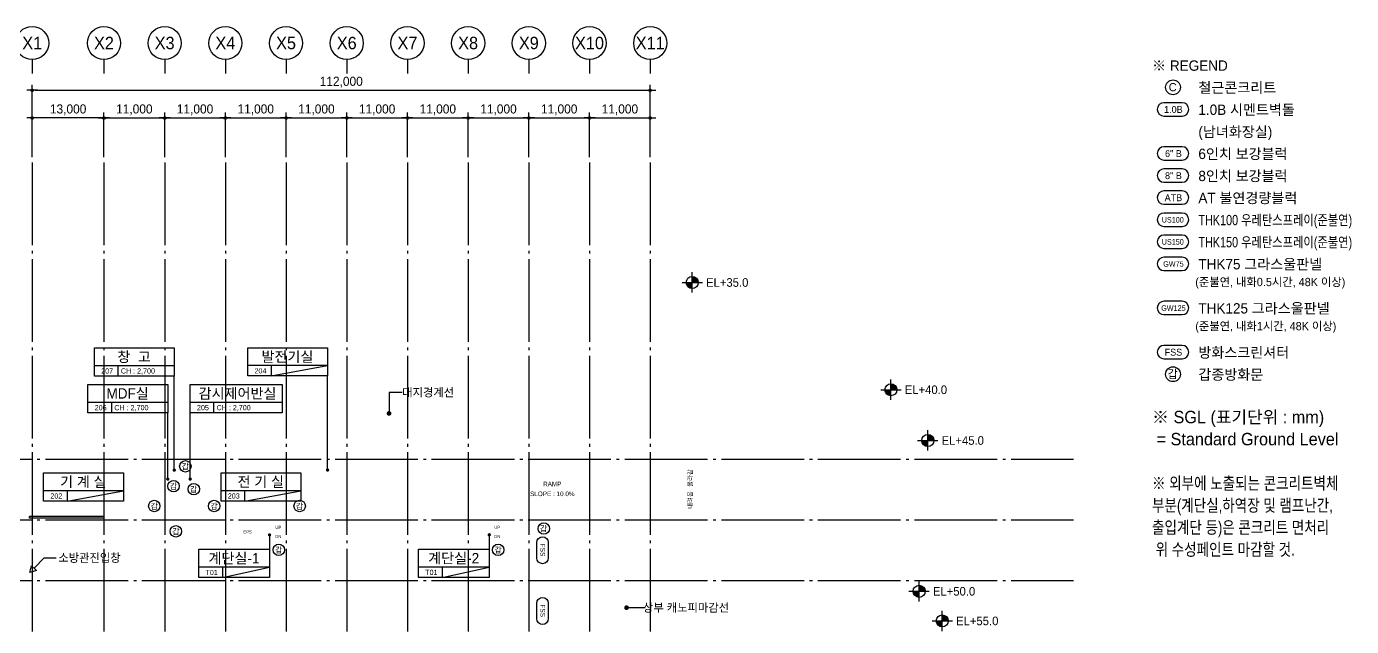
# Model space of a CAD drawing. Header units: millimetres. Extents: x 252735598 to 255219468, y 504282078 to 504550014.
# Drawn here: x 254139331 to 254379468, y 504441261 to 504550014 of the extents above; entities that cross this region are included whole.
import ezdxf
from ezdxf.enums import TextEntityAlignment as Align

# ---------------------------------------------------------------- set-up
doc = ezdxf.new("R2010")
doc.units = ezdxf.units.MM
doc.linetypes.add('CEN', pattern=[35, 30, -2, 1, -2])
for name, color, linetype in [('4A.TEC CEN', 1, 'CEN'), ('4A.TEC DIM', 7, 'Continuous'), ('4A.TEC TEXT', 7, 'Continuous'), ('4A.TEC TEXT 1', 3, 'Continuous'), ('4A.TEC TEXT 2', 3, 'Continuous'), ('4A.TEC 심볼', 7, 'Continuous'), ('㈜SE&C TEXT', 7, 'Continuous'), ('㈜SE&C TEXT 1', 3, 'Continuous')]:
    doc.layers.add(name, color=color, linetype=linetype)
doc.layers.add('DEFPOINT', color=135, linetype='Continuous', plot=False)
doc.styles.add('돋움', font='')
doc.styles.get('돋움').set_extended_font_data('돋움')
doc.dimstyles.new('CPDIM1', dxfattribs={"dimtxt": 3, "dimasz": 2.5, "dimexe": 1.25, "dimexo": 5, "dimgap": 1.5, "dimtad": 1, "dimdec": 0, "dimzin": 1, "dimdsep": 46, "dimlunit": 6, "dimtxsty": '돋움', "dimblk1": 'Z_DOT', "dimblk2": 'Z_DOT', "dimsah": 1, "dimcen": 2.5, "dimadec": 0, "dimazin": 0, "dimtfac": 1, "dimtdec": 0, "dimtix": 1, "dimtmove": 2, "dimatfit": 3, "dimldrblk": 'Z_DOT', "dimfxl": 1, "dimtolj": 1, "dimtzin": 1, "dimarcsym": 0})
doc.dimstyles.new('DIM_600(외부치수)', dxfattribs={"dimscale": 400, "dimtxt": 3.3, "dimasz": 1, "dimexe": 2, "dimexo": 2, "dimgap": 1, "dimtad": 1, "dimdec": 0, "dimdsep": 46, "dimlunit": 6, "dimtxsty": '돋움', "dimblk1": 'DIMDOT', "dimblk2": 'DIMDOT', "dimsah": 1, "dimcen": 2.5, "dimdle": 1.5, "dimclrd": 8, "dimclre": 8, "dimclrt": 3, "dimadec": 0, "dimazin": 0, "dimtfac": 1, "dimtdec": 0, "dimtix": 1, "dimtmove": 2, "dimatfit": 3, "dimldrblk": 'DIMDOT', "dimfxl": 1, "dimtvp": 1, "dimtolj": 1, "dimtzin": 0, "dimarcsym": 0})

# ---------------------------------------------------------------- blocks, each defined once
blk = doc.blocks.new('a4w')
at = {"layer": '4A.TEC 심볼'}
for points in [[(-19898, 7460444), (-21873, 7460444, 1), (-21873, 7458989), (-19898, 7458989, 1)], [(-19898, 7455644), (-21873, 7455644, 1), (-21873, 7454189), (-19898, 7454189, 1)], [(-19898, 7453244), (-21873, 7453244, 1), (-21873, 7451789), (-19898, 7451789, 1)], [(-19898, 7450844), (-21873, 7450844, 1), (-21873, 7449389), (-19898, 7449389, 1)], [(-19898, 7448444), (-21873, 7448444, 1), (-21873, 7446989), (-19898, 7446989, 1)], [(-19898, 7446044), (-21873, 7446044, 1), (-21873, 7444589), (-19898, 7444589, 1)], [(-19898, 7443644), (-21873, 7443644, 1), (-21873, 7442189), (-19898, 7442189, 1)], [(-19898, 7438844), (-21873, 7438844, 1), (-21873, 7437389), (-19898, 7437389, 1)], [(-19898, 7434044), (-21873, 7434044, 1), (-21873, 7432589), (-19898, 7432589, 1)]]:
    blk.add_lwpolyline(points, format="xyb", close=True, dxfattribs=at)
for centre in [(-20886, 7462116), (-20886, 7430916)]:
    blk.add_circle(centre, 808, dxfattribs=at)
at = {"layer": '4A.TEC TEXT', "style": '돋움'}
for s, p in [('C', (-20923, 7462128)), ('갑', (-20923, 7430928))]:
    blk.add_text(s, height=900, dxfattribs=at).set_placement(p, align=Align.MIDDLE_CENTER)
for s, height, p in [('1.0B', 750, (-20845, 7459705)), ('6" B', 750, (-20845, 7454905)), ('8" B', 750, (-20845, 7452505)), ('ATB', 750, (-20845, 7450105)), ('US100', 600, (-20916, 7447705)), ('US150', 600, (-20916, 7445305)), ('GW75', 600, (-20845, 7442905)), ('GW125', 600, (-20845, 7438105)), ('FSS', 750, (-20845, 7433305))]:
    blk.add_text(s, height=height, dxfattribs=at).set_placement(p, align=Align.MIDDLE)
at = {"layer": '4A.TEC TEXT 2', "color": 3, "style": '돋움'}
for s, height, p in [('※ REGEND', 1125, (-23170, 7463576)), ('철근콘크리트', 1125, (-18130, 7461176)), ('1.0B 시멘트벽돌', 1125, (-18130, 7458776)), ('(남녀화장실)', 1125, (-18130, 7456376)), ('6인치 보강블럭', 1125, (-18130, 7453976)), ('8인치 보강블럭', 1125, (-18130, 7451576)), ('AT 불연경량블럭', 1125, (-18130, 7449176)), ('THK75 그라스울판넬', 1125, (-18130, 7441976)), ('(준불연, 내화0.5시간, 48K 이상)', 900, (-18466, 7440222)), ('THK125 그라스울판넬', 1125, (-18130, 7437176)), ('(준불연, 내화1시간, 48K 이상)', 900, (-18466, 7435422)), ('방화스크린셔터', 1125, (-18130, 7432376)), ('갑종방화문', 1125, (-18130, 7429976)), ('※ SGL (표기단위 : mm)', 1350, (-23170, 7425176)), (' = Standard Ground Level', 1350, (-23170, 7422776))]:
    blk.add_text(s, height=height, dxfattribs=at).set_placement(p, align=Align.BOTTOM_LEFT)
at = {"layer": '4A.TEC TEXT 2', "color": 3, "style": '돋움', "width": 0.8}
for s, height, p in [('THK100 우레탄스프레이(준불연)', 1125, (-18130, 7446776)), ('THK150 우레탄스프레이(준불연)', 1125, (-18130, 7444376)), ('※ 외부에 노출되는 콘크리트벽체', 1350, (-23170, 7417976)), ('부분(계단실,하역장 및 램프난간,', 1350, (-23170, 7415576)), ('출입계단 등)은 콘크리트 면처리', 1350, (-23170, 7413176)), (' 위 수성페인트 마감할 것.', 1350, (-23170, 7410776))]:
    blk.add_text(s, height=height, dxfattribs=at).set_placement(p, align=Align.BOTTOM_LEFT)
blk = doc.blocks.new('DIMDOT')
at = {"color": 0}
blk.add_line((-2, 0), (2, 0), dxfattribs=at)
for radius in [0.5, 0.25]:
    blk.add_circle((0, 0), radius, dxfattribs=at)
blk = doc.blocks.new('*D94')
at = {"layer": '4A.TEC DIM', "color": 8, "lineweight": -2, "transparency": 16777216}
for p, q in [((169308, -38163), (169308, -25069)), ((169808, -26069), (280808, -26069)), ((281308, -38163), (281308, -25069))]:
    blk.add_line(p, q, dxfattribs=at)
at = {"layer": 'Defpoints', "color": 0, "transparency": 16777216}
for p in [(281308, -26069), (169308, -39163), (281308, -39163)]:
    blk.add_point(p, dxfattribs=at)
at = {"layer": '4A.TEC DIM', "color": 8, "lineweight": -2, "transparency": 16777216, "xscale": 500, "yscale": 500, "zscale": 500, "rotation": 180}
blk.add_blockref('DIMDOT', (169308, -26069), dxfattribs=at)
at = {"layer": '4A.TEC DIM', "color": 8, "lineweight": -2, "transparency": 16777216, "xscale": 500, "yscale": 500, "zscale": 500}
blk.add_blockref('DIMDOT', (281308, -26069), dxfattribs=at)
at = {"layer": '4A.TEC DIM', "color": 3, "transparency": 16777216, "insert": (225308, -24584), "char_height": 1650, "attachment_point": 5, "style": '돋움'}
blk.add_mtext('\\A1;112,000', dxfattribs=at)
blk = doc.blocks.new('ccs122')
at = {"layer": '4A.TEC 심볼'}
blk.add_line((0, 8), (0, 3), dxfattribs=at)
blk.add_circle((0, 14), 6, dxfattribs=at)
at = {"layer": '4A.TEC TEXT 2', "color": 3, "style": '돋움'}
blk.add_attdef('NO', text='', height=4.5, dxfattribs=at).set_placement((-0.01, 14.02), align=Align.MIDDLE_CENTER)
blk = doc.blocks.new('*D103')
at = {"layer": '4A.TEC DIM', "color": 8, "lineweight": -2, "transparency": 16777216}
for p, q in [((169308, -38163), (169308, -30082)), ((181808, -31082), (169808, -31082)), ((182308, -38163), (182308, -30082))]:
    blk.add_line(p, q, dxfattribs=at)
at = {"layer": 'Defpoints', "color": 0, "transparency": 16777216}
for p in [(169308, -31082), (169308, -39163), (182308, -39163)]:
    blk.add_point(p, dxfattribs=at)
at = {"layer": '4A.TEC DIM', "color": 8, "lineweight": -2, "transparency": 16777216, "xscale": 500, "yscale": 500, "zscale": 500, "rotation": 180}
blk.add_blockref('DIMDOT', (169308, -31082), dxfattribs=at)
at = {"layer": '4A.TEC DIM', "color": 8, "lineweight": -2, "transparency": 16777216, "xscale": 500, "yscale": 500, "zscale": 500}
blk.add_blockref('DIMDOT', (182308, -31082), dxfattribs=at)
at = {"layer": '4A.TEC DIM', "color": 3, "transparency": 16777216, "insert": (175808, -29597), "char_height": 1650, "attachment_point": 5, "style": '돋움'}
blk.add_mtext('\\A1;13,000', dxfattribs=at)
blk = doc.blocks.new('*D105')
at = {"layer": '4A.TEC DIM', "color": 8, "lineweight": -2, "transparency": 16777216}
for p, q in [((270308, -38163), (270308, -30082)), ((270808, -31082), (280808, -31082)), ((281308, -38163), (281308, -30082))]:
    blk.add_line(p, q, dxfattribs=at)
at = {"layer": 'Defpoints', "color": 0, "transparency": 16777216}
for p in [(281308, -31082), (270308, -39163), (281308, -39163)]:
    blk.add_point(p, dxfattribs=at)
at = {"layer": '4A.TEC DIM', "color": 8, "lineweight": -2, "transparency": 16777216, "xscale": 500, "yscale": 500, "zscale": 500, "rotation": 180}
blk.add_blockref('DIMDOT', (270308, -31082), dxfattribs=at)
at = {"layer": '4A.TEC DIM', "color": 8, "lineweight": -2, "transparency": 16777216, "xscale": 500, "yscale": 500, "zscale": 500}
blk.add_blockref('DIMDOT', (281308, -31082), dxfattribs=at)
at = {"layer": '4A.TEC DIM', "color": 3, "transparency": 16777216, "insert": (275808, -29597), "char_height": 1650, "attachment_point": 5, "style": '돋움'}
blk.add_mtext('\\A1;11,000', dxfattribs=at)
blk = doc.blocks.new('*D106')
at = {"layer": '4A.TEC DIM', "color": 8, "lineweight": -2, "transparency": 16777216}
for p, q in [((259308, -38163), (259308, -30082)), ((259808, -31082), (269808, -31082)), ((270308, -38163), (270308, -30082))]:
    blk.add_line(p, q, dxfattribs=at)
at = {"layer": 'Defpoints', "color": 0, "transparency": 16777216}
for p in [(270308, -31082), (259308, -39163), (270308, -39163)]:
    blk.add_point(p, dxfattribs=at)
at = {"layer": '4A.TEC DIM', "color": 8, "lineweight": -2, "transparency": 16777216, "xscale": 500, "yscale": 500, "zscale": 500, "rotation": 180}
blk.add_blockref('DIMDOT', (259308, -31082), dxfattribs=at)
at = {"layer": '4A.TEC DIM', "color": 8, "lineweight": -2, "transparency": 16777216, "xscale": 500, "yscale": 500, "zscale": 500}
blk.add_blockref('DIMDOT', (270308, -31082), dxfattribs=at)
at = {"layer": '4A.TEC DIM', "color": 3, "transparency": 16777216, "insert": (264808, -29597), "char_height": 1650, "attachment_point": 5, "style": '돋움'}
blk.add_mtext('\\A1;11,000', dxfattribs=at)
blk = doc.blocks.new('*D107')
at = {"layer": '4A.TEC DIM', "color": 8, "lineweight": -2, "transparency": 16777216}
for p, q in [((248308, -38163), (248308, -30082)), ((248808, -31082), (258808, -31082)), ((259308, -38163), (259308, -30082))]:
    blk.add_line(p, q, dxfattribs=at)
at = {"layer": 'Defpoints', "color": 0, "transparency": 16777216}
for p in [(259308, -31082), (248308, -39163), (259308, -39163)]:
    blk.add_point(p, dxfattribs=at)
at = {"layer": '4A.TEC DIM', "color": 8, "lineweight": -2, "transparency": 16777216, "xscale": 500, "yscale": 500, "zscale": 500, "rotation": 180}
blk.add_blockref('DIMDOT', (248308, -31082), dxfattribs=at)
at = {"layer": '4A.TEC DIM', "color": 8, "lineweight": -2, "transparency": 16777216, "xscale": 500, "yscale": 500, "zscale": 500}
blk.add_blockref('DIMDOT', (259308, -31082), dxfattribs=at)
at = {"layer": '4A.TEC DIM', "color": 3, "transparency": 16777216, "insert": (253808, -29597), "char_height": 1650, "attachment_point": 5, "style": '돋움'}
blk.add_mtext('\\A1;11,000', dxfattribs=at)
blk = doc.blocks.new('*D108')
at = {"layer": '4A.TEC DIM', "color": 8, "lineweight": -2, "transparency": 16777216}
for p, q in [((237308, -38163), (237308, -30082)), ((237808, -31082), (247808, -31082)), ((248308, -38163), (248308, -30082))]:
    blk.add_line(p, q, dxfattribs=at)
at = {"layer": 'Defpoints', "color": 0, "transparency": 16777216}
for p in [(248308, -31082), (237308, -39163), (248308, -39163)]:
    blk.add_point(p, dxfattribs=at)
at = {"layer": '4A.TEC DIM', "color": 8, "lineweight": -2, "transparency": 16777216, "xscale": 500, "yscale": 500, "zscale": 500, "rotation": 180}
blk.add_blockref('DIMDOT', (237308, -31082), dxfattribs=at)
at = {"layer": '4A.TEC DIM', "color": 8, "lineweight": -2, "transparency": 16777216, "xscale": 500, "yscale": 500, "zscale": 500}
blk.add_blockref('DIMDOT', (248308, -31082), dxfattribs=at)
at = {"layer": '4A.TEC DIM', "color": 3, "transparency": 16777216, "insert": (242808, -29597), "char_height": 1650, "attachment_point": 5, "style": '돋움'}
blk.add_mtext('\\A1;11,000', dxfattribs=at)
blk = doc.blocks.new('*D109')
at = {"layer": '4A.TEC DIM', "color": 8, "lineweight": -2, "transparency": 16777216}
for p, q in [((226308, -38163), (226308, -30082)), ((226808, -31082), (236808, -31082)), ((237308, -38163), (237308, -30082))]:
    blk.add_line(p, q, dxfattribs=at)
at = {"layer": 'Defpoints', "color": 0, "transparency": 16777216}
for p in [(237308, -31082), (226308, -39163), (237308, -39163)]:
    blk.add_point(p, dxfattribs=at)
at = {"layer": '4A.TEC DIM', "color": 8, "lineweight": -2, "transparency": 16777216, "xscale": 500, "yscale": 500, "zscale": 500, "rotation": 180}
blk.add_blockref('DIMDOT', (226308, -31082), dxfattribs=at)
at = {"layer": '4A.TEC DIM', "color": 8, "lineweight": -2, "transparency": 16777216, "xscale": 500, "yscale": 500, "zscale": 500}
blk.add_blockref('DIMDOT', (237308, -31082), dxfattribs=at)
at = {"layer": '4A.TEC DIM', "color": 3, "transparency": 16777216, "insert": (231808, -29597), "char_height": 1650, "attachment_point": 5, "style": '돋움'}
blk.add_mtext('\\A1;11,000', dxfattribs=at)
blk = doc.blocks.new('*D110')
at = {"layer": '4A.TEC DIM', "color": 8, "lineweight": -2, "transparency": 16777216}
for p, q in [((215308, -38163), (215308, -30082)), ((215808, -31082), (225808, -31082)), ((226308, -38163), (226308, -30082))]:
    blk.add_line(p, q, dxfattribs=at)
at = {"layer": 'Defpoints', "color": 0, "transparency": 16777216}
for p in [(226308, -31082), (215308, -39163), (226308, -39163)]:
    blk.add_point(p, dxfattribs=at)
at = {"layer": '4A.TEC DIM', "color": 8, "lineweight": -2, "transparency": 16777216, "xscale": 500, "yscale": 500, "zscale": 500, "rotation": 180}
blk.add_blockref('DIMDOT', (215308, -31082), dxfattribs=at)
at = {"layer": '4A.TEC DIM', "color": 8, "lineweight": -2, "transparency": 16777216, "xscale": 500, "yscale": 500, "zscale": 500}
blk.add_blockref('DIMDOT', (226308, -31082), dxfattribs=at)
at = {"layer": '4A.TEC DIM', "color": 3, "transparency": 16777216, "insert": (220808, -29597), "char_height": 1650, "attachment_point": 5, "style": '돋움'}
blk.add_mtext('\\A1;11,000', dxfattribs=at)
blk = doc.blocks.new('*D111')
at = {"layer": '4A.TEC DIM', "color": 8, "lineweight": -2, "transparency": 16777216}
for p, q in [((204308, -38163), (204308, -30082)), ((204808, -31082), (214808, -31082)), ((215308, -38163), (215308, -30082))]:
    blk.add_line(p, q, dxfattribs=at)
at = {"layer": 'Defpoints', "color": 0, "transparency": 16777216}
for p in [(215308, -31082), (204308, -39163), (215308, -39163)]:
    blk.add_point(p, dxfattribs=at)
at = {"layer": '4A.TEC DIM', "color": 8, "lineweight": -2, "transparency": 16777216, "xscale": 500, "yscale": 500, "zscale": 500, "rotation": 180}
blk.add_blockref('DIMDOT', (204308, -31082), dxfattribs=at)
at = {"layer": '4A.TEC DIM', "color": 8, "lineweight": -2, "transparency": 16777216, "xscale": 500, "yscale": 500, "zscale": 500}
blk.add_blockref('DIMDOT', (215308, -31082), dxfattribs=at)
at = {"layer": '4A.TEC DIM', "color": 3, "transparency": 16777216, "insert": (209808, -29597), "char_height": 1650, "attachment_point": 5, "style": '돋움'}
blk.add_mtext('\\A1;11,000', dxfattribs=at)
blk = doc.blocks.new('*D112')
at = {"layer": '4A.TEC DIM', "color": 8, "lineweight": -2, "transparency": 16777216}
for p, q in [((193308, -38163), (193308, -30082)), ((193808, -31082), (203808, -31082)), ((204308, -38163), (204308, -30082))]:
    blk.add_line(p, q, dxfattribs=at)
at = {"layer": 'Defpoints', "color": 0, "transparency": 16777216}
for p in [(204308, -31082), (193308, -39163), (204308, -39163)]:
    blk.add_point(p, dxfattribs=at)
at = {"layer": '4A.TEC DIM', "color": 8, "lineweight": -2, "transparency": 16777216, "xscale": 500, "yscale": 500, "zscale": 500, "rotation": 180}
blk.add_blockref('DIMDOT', (193308, -31082), dxfattribs=at)
at = {"layer": '4A.TEC DIM', "color": 8, "lineweight": -2, "transparency": 16777216, "xscale": 500, "yscale": 500, "zscale": 500}
blk.add_blockref('DIMDOT', (204308, -31082), dxfattribs=at)
at = {"layer": '4A.TEC DIM', "color": 3, "transparency": 16777216, "insert": (198808, -29597), "char_height": 1650, "attachment_point": 5, "style": '돋움'}
blk.add_mtext('\\A1;11,000', dxfattribs=at)
blk = doc.blocks.new('*D113')
at = {"layer": '4A.TEC DIM', "color": 8, "lineweight": -2, "transparency": 16777216}
for p, q in [((182308, -38163), (182308, -30082)), ((182808, -31082), (192808, -31082)), ((193308, -38163), (193308, -30082))]:
    blk.add_line(p, q, dxfattribs=at)
at = {"layer": 'Defpoints', "color": 0, "transparency": 16777216}
for p in [(193308, -31082), (182308, -39163), (193308, -39163)]:
    blk.add_point(p, dxfattribs=at)
at = {"layer": '4A.TEC DIM', "color": 8, "lineweight": -2, "transparency": 16777216, "xscale": 500, "yscale": 500, "zscale": 500, "rotation": 180}
blk.add_blockref('DIMDOT', (182308, -31082), dxfattribs=at)
at = {"layer": '4A.TEC DIM', "color": 8, "lineweight": -2, "transparency": 16777216, "xscale": 500, "yscale": 500, "zscale": 500}
blk.add_blockref('DIMDOT', (193308, -31082), dxfattribs=at)
at = {"layer": '4A.TEC DIM', "color": 3, "transparency": 16777216, "insert": (187808, -29597), "char_height": 1650, "attachment_point": 5, "style": '돋움'}
blk.add_mtext('\\A1;11,000', dxfattribs=at)
blk = doc.blocks.new('FL-LEVEL1')
at = {"layer": '4A.TEC 심볼', "linetype": 'ByBlock'}
h = blk.add_hatch(color=256, dxfattribs=at)
h.paths.add_polyline_path([(295, 175), (295, 0), (470, 0, 0.414214)])
h.paths.add_polyline_path([(295, 0), (120, 0, 0.414214), (295, -175)])
for p, q in [((0, 0), (590, 0)), ((295, -295), (295, 295))]:
    blk.add_line(p, q, dxfattribs=at)
blk.add_circle((295, 0), 175, dxfattribs=at)
at = {"layer": '4A.TEC TEXT 2', "color": 3, "linetype": 'ByBlock', "style": '돋움'}
blk.add_attdef('FL', text='', height=250, dxfattribs=at).set_placement((695, 0), align=Align.MIDDLE_LEFT)
blk = doc.blocks.new('dwg9CDF')
at = {"layer": '4A.TEC 심볼', "color": 3, "linetype": 'ByBlock'}
ref = blk.add_blockref('FL-LEVEL1', (287075, -60898, 36666), dxfattribs=dict(at, xscale=6.250000000000405, yscale=6.250000000000405, zscale=6.250000000000405))
ref.add_attrib('FL', 'EL+35.0', dxfattribs={"layer": '4A.TEC TEXT 1', "color": 3, "linetype": 'ByBlock', "height": 1562.5, "style": '돋움'}).set_placement((291419, -60898, 36666), align=Align.MIDDLE_LEFT)
ref = blk.add_blockref('FL-LEVEL1', (150493, -74424, 31666), dxfattribs=dict(at, xscale=6.250000000000405, yscale=6.250000000000405, zscale=6.250000000000405))
ref.add_attrib('FL', 'EL+30.0', dxfattribs={"layer": '4A.TEC TEXT 1', "color": 3, "linetype": 'ByBlock', "height": 1562.5, "style": '돋움'}).set_placement((154837, -74424, 31666), align=Align.MIDDLE_LEFT)
ref = blk.add_blockref('FL-LEVEL1', (323089, -80342, 36666), dxfattribs=dict(at, xscale=6.250000000000405, yscale=6.250000000000405, zscale=6.250000000000405))
ref.add_attrib('FL', 'EL+40.0', dxfattribs={"layer": '4A.TEC TEXT 1', "color": 3, "linetype": 'ByBlock', "height": 1562.5, "style": '돋움'}).set_placement((327433, -80342, 36666), align=Align.MIDDLE_LEFT)
ref = blk.add_blockref('FL-LEVEL1', (329769, -89536, 46666), dxfattribs=dict(at, xscale=6.250000000000405, yscale=6.250000000000405, zscale=6.250000000000405))
ref.add_attrib('FL', 'EL+45.0', dxfattribs={"layer": '4A.TEC TEXT 1', "color": 3, "linetype": 'ByBlock', "height": 1562.5, "style": '돋움'}).set_placement((334113, -89536, 46666), align=Align.MIDDLE_LEFT)
ref = blk.add_blockref('FL-LEVEL1', (328195, -116874, 51666), dxfattribs=dict(at, xscale=6.250000000000405, yscale=6.250000000000405, zscale=6.250000000000405))
ref.add_attrib('FL', 'EL+50.0', dxfattribs={"layer": '4A.TEC TEXT 1', "color": 3, "linetype": 'ByBlock', "height": 1562.5, "style": '돋움'}).set_placement((332539, -116874, 51666), align=Align.MIDDLE_LEFT)
ref = blk.add_blockref('FL-LEVEL1', (332391, -122240, 56666), dxfattribs=dict(at, xscale=6.250000000000405, yscale=6.250000000000405, zscale=6.250000000000405))
ref.add_attrib('FL', 'EL+55.0', dxfattribs={"layer": '4A.TEC TEXT 1', "color": 3, "linetype": 'ByBlock', "height": 1562.5, "style": '돋움'}).set_placement((336735, -122240, 56666), align=Align.MIDDLE_LEFT)
ref = blk.add_blockref('FL-LEVEL1', (339218, -167717, 226666), dxfattribs=dict(at, xscale=6.250000000000405, yscale=6.250000000000405, zscale=6.250000000000405))
ref.add_attrib('FL', 'EL+60.0', dxfattribs={"layer": '4A.TEC TEXT 1', "color": 3, "linetype": 'ByBlock', "height": 1562.5, "style": '돋움'}).set_placement((343562, -167717, 226666), align=Align.MIDDLE_LEFT)
ref = blk.add_blockref('FL-LEVEL1', (332391, -197997, 56666), dxfattribs=dict(at, xscale=6.250000000000405, yscale=6.250000000000405, zscale=6.250000000000405))
ref.add_attrib('FL', 'EL+55.0', dxfattribs={"layer": '4A.TEC TEXT 1', "color": 3, "linetype": 'ByBlock', "height": 1562.5, "style": '돋움'}).set_placement((336735, -197997, 56666), align=Align.MIDDLE_LEFT)
ref = blk.add_blockref('FL-LEVEL1', (335195, -218028, 51666), dxfattribs=dict(at, xscale=6.250000000000405, yscale=6.250000000000405, zscale=6.250000000000405))
ref.add_attrib('FL', 'EL+50.0', dxfattribs={"layer": '4A.TEC TEXT 1', "color": 3, "linetype": 'ByBlock', "height": 1562.5, "style": '돋움'}).set_placement((339539, -218028, 51666), align=Align.MIDDLE_LEFT)
ref = blk.add_blockref('FL-LEVEL1', (321367, -238214, 46666), dxfattribs=dict(at, xscale=6.250000000000405, yscale=6.250000000000405, zscale=6.250000000000405))
ref.add_attrib('FL', 'EL+45.0', dxfattribs={"layer": '4A.TEC TEXT 1', "color": 3, "linetype": 'ByBlock', "height": 1562.5, "style": '돋움'}).set_placement((325711, -238214, 46666), align=Align.MIDDLE_LEFT)
ref = blk.add_blockref('FL-LEVEL1', (236546, -244313, 36666), dxfattribs=dict(at, xscale=6.250000000000405, yscale=6.250000000000405, zscale=6.250000000000405))
ref.add_attrib('FL', 'EL+35.0', dxfattribs={"layer": '4A.TEC TEXT 1', "color": 3, "linetype": 'ByBlock', "height": 1562.5, "style": '돋움'}).set_placement((240890, -244313, 36666), align=Align.MIDDLE_LEFT)
ref = blk.add_blockref('FL-LEVEL1', (171588, -245977, 31666), dxfattribs=dict(at, xscale=6.250000000000405, yscale=6.250000000000405, zscale=6.250000000000405))
ref.add_attrib('FL', 'EL+30.0', dxfattribs={"layer": '4A.TEC TEXT 1', "color": 3, "linetype": 'ByBlock', "height": 1562.5, "style": '돋움'}).set_placement((175932, -245977, 31666), align=Align.MIDDLE_LEFT)
ref = blk.add_blockref('FL-LEVEL1', (303281, -247320, 41666), dxfattribs=dict(at, xscale=6.250000000000405, yscale=6.250000000000405, zscale=6.250000000000405))
ref.add_attrib('FL', 'EL+40.0', dxfattribs={"layer": '4A.TEC TEXT 1', "color": 3, "linetype": 'ByBlock', "height": 1562.5, "style": '돋움'}).set_placement((307625, -247320, 41666), align=Align.MIDDLE_LEFT)
blk = doc.blocks.new('*D463')
at = {"layer": 'DEFPOINT', "color": 0, "lineweight": -2, "transparency": 16777216}
for p, q in [((254153369, 504461227), (254139848, 504461227)), ((254153374, 504460918), (254139848, 504460918)), ((254139849, 504460921), (254139849, 504461225))]:
    blk.add_line(p, q, dxfattribs=at)
at = {"layer": 'Defpoints', "color": 0, "transparency": 16777216}
for p in [(254139849, 504461227), (254153374, 504461227), (254153379, 504460918)]:
    blk.add_point(p, dxfattribs=at)
at = {"layer": 'DEFPOINT', "color": 0, "transparency": 16777216, "insert": (254139846, 504461073), "char_height": 3, "attachment_point": 5, "rotation": 90, "style": '돋움'}
blk.add_mtext('\\A1;309', dxfattribs=at)
blk = doc.blocks.new('Z_DOT')
blk = doc.blocks.new('dwgFD3B')
at = {"layer": '4A.TEC CEN', "color": 250, "ltscale": 500}
for p, q in [((49194.51, -92936.83, -3333.33), (358000, -92936.83, -3333.33)), ((49194.51, -103936.83, -3333.33), (358000, -103936.83, -3333.33)), ((49194.51, -114936.83, -3333.33), (358000, -114936.83, -3333.33))]:
    blk.add_line(p, q, dxfattribs=at)
at = {"layer": '4A.TEC CEN', "color": 250, "ltscale": 500, "elevation": -3333.33}
for points in [[(169307.63, -39163.16), (169307.63, -267000)], [(182307.63, -39163.16), (182307.63, -267000)], [(193307.63, -39163.16), (193307.63, -267000)], [(204307.63, -39163.16), (204307.63, -267000)], [(215307.63, -39163.16), (215307.63, -267000)], [(226307.63, -39163.16), (226307.63, -267000)], [(237307.63, -39163.16), (237307.63, -267000)], [(248307.63, -39163.16), (248307.63, -267000)], [(259307.63, -39163.16), (259307.63, -267000)], [(270307.63, -39163.16), (270307.63, -267000)], [(281307.63, -39163.16), (281307.63, -267000)]]:
    blk.add_lwpolyline(points, dxfattribs=at)
at = {"layer": '4A.TEC 심볼'}
ref = blk.add_blockref('ccs122', (169307.63, -24500.01, 1666.22), dxfattribs=dict(at, xscale=499.9999977496833, yscale=499.9999977496833, zscale=499.9999977496833))
ref.add_attrib('NO', 'X1', dxfattribs={"layer": '0', "color": 3, "height": 2250, "style": '돋움'}).set_placement((169304.55, -17491.05, 1666.22), align=Align.MIDDLE_CENTER)
ref = blk.add_blockref('ccs122', (182307.63, -24500, -3333.78), dxfattribs=dict(at, xscale=499.9999977496833, yscale=499.9999977496833, zscale=499.9999977496833))
ref.add_attrib('NO', 'X2', dxfattribs={"layer": '0', "color": 3, "height": 2250, "style": '돋움'}).set_placement((182304.55, -17491.04, -3333.78), align=Align.MIDDLE_CENTER)
ref = blk.add_blockref('ccs122', (193307.63, -24500, -3333.78), dxfattribs=dict(at, xscale=499.9999977496833, yscale=499.9999977496833, zscale=499.9999977496833))
ref.add_attrib('NO', 'X3', dxfattribs={"layer": '0', "color": 3, "height": 2250, "style": '돋움'}).set_placement((193304.55, -17491.04, -3333.78), align=Align.MIDDLE_CENTER)
ref = blk.add_blockref('ccs122', (204307.63, -24500, -3333.78), dxfattribs=dict(at, xscale=499.9999977496833, yscale=499.9999977496833, zscale=499.9999977496833))
ref.add_attrib('NO', 'X4', dxfattribs={"layer": '0', "color": 3, "height": 2250, "style": '돋움'}).set_placement((204304.55, -17491.04, -3333.78), align=Align.MIDDLE_CENTER)
ref = blk.add_blockref('ccs122', (215307.63, -24500, -3333.78), dxfattribs=dict(at, xscale=499.9999977496833, yscale=499.9999977496833, zscale=499.9999977496833))
ref.add_attrib('NO', 'X5', dxfattribs={"layer": '0', "color": 3, "height": 2250, "style": '돋움'}).set_placement((215304.55, -17491.04, -3333.78), align=Align.MIDDLE_CENTER)
ref = blk.add_blockref('ccs122', (226307.63, -24500, -3333.78), dxfattribs=dict(at, xscale=499.9999977496833, yscale=499.9999977496833, zscale=499.9999977496833))
ref.add_attrib('NO', 'X6', dxfattribs={"layer": '0', "color": 3, "height": 2250, "style": '돋움'}).set_placement((226304.55, -17491.04, -3333.78), align=Align.MIDDLE_CENTER)
ref = blk.add_blockref('ccs122', (237307.63, -24499.99, -3333.78), dxfattribs=dict(at, xscale=499.9999977496833, yscale=499.9999977496833, zscale=499.9999977496833))
ref.add_attrib('NO', 'X7', dxfattribs={"layer": '0', "color": 3, "height": 2250, "style": '돋움'}).set_placement((237304.55, -17491.04, -3333.78), align=Align.MIDDLE_CENTER)
ref = blk.add_blockref('ccs122', (248307.63, -24500, -3333.78), dxfattribs=dict(at, xscale=499.9999977496833, yscale=499.9999977496833, zscale=499.9999977496833))
ref.add_attrib('NO', 'X8', dxfattribs={"layer": '0', "color": 3, "height": 2250, "style": '돋움'}).set_placement((248304.55, -17491.04, -3333.78), align=Align.MIDDLE_CENTER)
ref = blk.add_blockref('ccs122', (259307.63, -24499.99, -3333.78), dxfattribs=dict(at, xscale=499.9999977496833, yscale=499.9999977496833, zscale=499.9999977496833))
ref.add_attrib('NO', 'X9', dxfattribs={"layer": '0', "color": 3, "height": 2250, "style": '돋움'}).set_placement((259304.55, -17491.04, -3333.78), align=Align.MIDDLE_CENTER)
ref = blk.add_blockref('ccs122', (270307.63, -24500, -3333.78), dxfattribs=dict(at, xscale=499.9999977496833, yscale=499.9999977496833, zscale=499.9999977496833))
ref.add_attrib('NO', 'X10', dxfattribs={"layer": '0', "color": 3, "height": 2250, "style": '돋움'}).set_placement((270304.55, -17491.04, -3333.78), align=Align.MIDDLE_CENTER)
ref = blk.add_blockref('ccs122', (281307.63, -24500, -3333.78), dxfattribs=dict(at, xscale=499.9999977496833, yscale=499.9999977496833, zscale=499.9999977496833))
ref.add_attrib('NO', 'X11', dxfattribs={"layer": '0', "color": 3, "height": 2250, "style": '돋움'}).set_placement((281304.55, -17491.04, -3333.78), align=Align.MIDDLE_CENTER)
at = {"layer": '4A.TEC DIM'}
for base, p1, p2, picture, middle in [((281307.63, -26068.86, 1666.22), (169307.63, -39163.16, 1666.22), (281307.63, -39163.16, 1666.22), '*D94', (225307.63, -24583.79, 1666.22)), ((169307.63, -31081.58, 1666.22), (182307.63, -39163.16, 1666.22), (169307.63, -39163.16, 1666.22), '*D103', (175807.63, -29596.51, 1666.22))]:
    dim = blk.add_linear_dim(base=base, p1=p1, p2=p2, dimstyle='DIM_600(외부치수)', override={"dimscale": 500, "dimdec": 1, "dimtxsty": '돋움', "dimblk1": 'DIMDOT', "dimblk2": 'DIMDOT'}, dxfattribs=at)
    dim.commit()
    dim.dimension.update_dxf_attribs({"geometry": picture, "text_midpoint": middle})
for base, p1, p2, picture, middle in [((193307.63, -31081.58, 1666.67), (182307.63, -39163.16, 1666.67), (193307.63, -39163.16, 1666.67), '*D113', (187807.63, -29596.51, 1666.67)), ((204307.63, -31081.58, 6666.22), (193307.63, -39163.16, 6666.22), (204307.63, -39163.16, 6666.22), '*D112', (198807.63, -29596.51, 6666.22)), ((215307.63, -31081.58, 1666.22), (204307.63, -39163.16, 1666.22), (215307.63, -39163.16, 1666.22), '*D111', (209807.63, -29596.51, 1666.22)), ((226307.63, -31081.58, 1666.22), (215307.63, -39163.16, 1666.22), (226307.63, -39163.16, 1666.22), '*D110', (220807.63, -29596.51, 1666.22)), ((237307.63, -31081.58, 1666.22), (226307.63, -39163.16, 1666.22), (237307.63, -39163.16, 1666.22), '*D109', (231807.63, -29596.51, 1666.22)), ((248307.63, -31081.58, 11666.22), (237307.63, -39163.16, 11666.22), (248307.63, -39163.16, 11666.22), '*D108', (242807.63, -29596.51, 11666.22)), ((259307.63, -31081.58, 6666.22), (248307.63, -39163.16, 6666.22), (259307.63, -39163.16, 6666.22), '*D107', (253807.63, -29596.51, 6666.22)), ((270307.63, -31081.58, 1666.22), (259307.63, -39163.16, 1666.22), (270307.63, -39163.16, 1666.22), '*D106', (264807.63, -29596.51, 1666.22)), ((281307.63, -31081.58, 1666.22), (270307.63, -39163.16, 1666.22), (281307.63, -39163.16, 1666.22), '*D105', (275807.63, -29596.51, 1666.22))]:
    dim = blk.add_linear_dim(base=base, p1=p1, p2=p2, angle=180, dimstyle='DIM_600(외부치수)', override={"dimscale": 500, "dimdec": 1, "dimtxsty": '돋움', "dimblk1": 'DIMDOT', "dimblk2": 'DIMDOT'}, dxfattribs=at)
    dim.commit()
    dim.dimension.update_dxf_attribs({"geometry": picture, "text_midpoint": middle})

msp = doc.modelspace()

# ---------------------------------------------------------------- linework, layer by layer
at = {"layer": '4A.TEC 심볼'}
for p, q in [((254166113.7, 504488531.5), (254151647.2, 504488531.5)), ((254155897.2, 504488531.5), (254155897.2, 504486656.5)), ((254193894.9, 504488548.4), (254179428.3, 504488548.4)), ((254183678.3, 504488548.4), (254183678.3, 504486673.4)), ((254183678.3, 504486673.4), (254193894.9, 504488548.4)), ((254166113.7, 504469629.9), (254166113.7, 504486656.5)), ((254193894.9, 504469646.8), (254193894.9, 504486673.4)), ((254164933.9, 504481882.5), (254150467.3, 504481882.5)), ((254154717.3, 504481882.5), (254154717.3, 504480007.5)), ((254164933.9, 504467998.3), (254164933.9, 504480007.5)), ((254185686.7, 504481882.5), (254168997.9, 504481882.5)), ((254168997.9, 504467998.3), (254168997.9, 504480007.5)), ((254173247.9, 504481882.5), (254173247.9, 504480007.5)), ((254156901, 504465874.4), (254142434.4, 504465874.4)), ((254146684.4, 504465874.4), (254146684.4, 504463999.4)), ((254146684.4, 504463999.4), (254156901, 504465874.4)), ((254189058.6, 504465874.4), (254174592, 504465874.4)), ((254178842, 504465874.4), (254178842, 504463999.4)), ((254178842, 504463999.4), (254189058.6, 504465874.4)), ((254183378.4, 504457850.5), (254183378.4, 504455258.6)), ((254223198.4, 504457870.5), (254223198.4, 504455278.6)), ((254183378.4, 504452008.6), (254170578.5, 504452008.6)), ((254174828.5, 504450133.6), (254183378.4, 504452008.6)), ((254174828.5, 504452008.6), (254174828.5, 504450133.6)), ((254223198.4, 504452028.6), (254210398.5, 504452028.6)), ((254214648.5, 504450153.6), (254223198.4, 504452028.6)), ((254214648.5, 504452028.6), (254214648.5, 504450153.6))]:
    msp.add_line(p, q, dxfattribs=at)
for points in [[(254151647.2, 504491781.5), (254166113.7, 504491781.5), (254166113.7, 504486656.5), (254151647.2, 504486656.5)], [(254179428.3, 504491798.4), (254193894.9, 504491798.4), (254193894.9, 504486673.4), (254179428.3, 504486673.4)], [(254150467.3, 504485132.5), (254164933.9, 504485132.5), (254164933.9, 504480007.5), (254150467.3, 504480007.5)], [(254168997.9, 504485132.5), (254185686.7, 504485132.5), (254185686.7, 504480007.5), (254168997.9, 504480007.5)], [(254142434.4, 504469124.4), (254156901, 504469124.4), (254156901, 504463999.4), (254142434.4, 504463999.4)], [(254174592, 504469124.4), (254189058.6, 504469124.4), (254189058.6, 504463999.4), (254174592, 504463999.4)], [(254170578.5, 504455258.6), (254183378.4, 504455258.6), (254183378.4, 504450133.6), (254170578.5, 504450133.6)], [(254210398.5, 504455278.6), (254223198.4, 504455278.6), (254223198.4, 504450153.6), (254210398.5, 504450153.6)]]:
    msp.add_lwpolyline(points, close=True, dxfattribs=at)
at = {"layer": '4A.TEC 심볼', "color": 1}
for points, elevation in [([(254207421.2, 504483688.1), (254205033.8, 504483688.1), (254205033.8, 504479880.3)], 3332.9), ([(254251430.7, 504444673.9), (254248079.9, 504444673.9)], -0.4)]:
    msp.add_lwpolyline(points, dxfattribs=dict(at, elevation=elevation))
at = {"layer": '4A.TEC 심볼', "color": 1, "const_width": 427}
for points, elevation in [([(254204820.3, 504479880.3, 1), (254205247.3, 504479880.3, 1)], 3332.9), ([(254247866.4, 504444673.9, -1), (254248293.4, 504444673.9, -1)], -0.4)]:
    msp.add_lwpolyline(points, format="xyb", close=True, dxfattribs=dict(at, elevation=elevation))
at = {"layer": '4A.TEC 심볼', "const_width": 298.9}
for points in [[(254194044.3, 504469628.5, 1), (254193745.4, 504469628.5, 1)], [(254165083.3, 504467980, 1), (254164784.4, 504467980, 1)], [(254166263.2, 504469611.6, 1), (254165964.3, 504469611.6, 1)], [(254169147.3, 504467980, 1), (254168848.4, 504467980, 1)], [(254183228.9, 504457868.8, 1), (254183527.8, 504457868.8, 1)], [(254223048.9, 504457888.8, 1), (254223347.8, 504457888.8, 1)]]:
    msp.add_lwpolyline(points, format="xyb", close=True, dxfattribs=at)
at = {"layer": '4A.TEC 심볼', "elevation": -0.4}
for points in [[(254231828.3, 504453669.1), (254231828.3, 504456485.5, -1), (254233902, 504456485.5), (254233902, 504453669.1, -1)], [(254231828.3, 504442669.1), (254231828.3, 504445485.5, -1), (254233902, 504445485.5), (254233902, 504442669.1, -1)]]:
    msp.add_lwpolyline(points, format="xyb", close=True, dxfattribs=at)
at = {"layer": '4A.TEC 심볼', "color": 1}
for points in [[(254140699.3, 504451826.1), (254142560.2, 504453686.9)], [(254142560.2, 504453686.9), (254144685.3, 504453686.9)]]:
    msp.add_lwpolyline(points, dxfattribs=at)
msp.add_lwpolyline([(254139933.8, 504451060.6), (254140257.3, 504452268), (254141141.2, 504451384.1)], close=True, dxfattribs=at)
at = {"layer": '4A.TEC 심볼'}
for centre in [(254168126.4, 504470292.7), (254165986.8, 504466706.7), (254169644.7, 504466152.7), (254162488.2, 504463095.6), (254173345.8, 504463095.6), (254188836.3, 504463095.6), (254166413.2, 504458513.1, 3333.3), (254233080, 504459010), (254185046.1, 504455158.9, 3333.3), (254224822.4, 504455158.9, 3333.3)]:
    msp.add_circle(centre, 1036.9, dxfattribs=at)

# ---------------------------------------------------------------- block references
for name, p in [('dwgFD3B', (253971066.5, 504564514.2, 3333.3)), ('dwg9CDF', (253971066.5, 504564514.2, -1666.7))]:
    msp.add_blockref(name, p)
at = {"layer": '㈜SE&C TEXT', "xscale": 1.666666666666667, "yscale": 1.666666666666667, "zscale": 1.666666666666667}
msp.add_blockref('a4w', (254381933.1, 492102134.8, 3333.3), dxfattribs=at)

# ---------------------------------------------------------------- texts
at = {"layer": '4A.TEC TEXT', "color": 3, "style": '돋움'}
for s, height, p in [('창  고', 1875, (254158838, 504490152.4)), ('발전기실', 1875, (254186619.1, 504490169.3)), ('207', 937.5, (254153951.5, 504487579.7)), ('204', 937.5, (254181732.6, 504487596.6)), ('MDF실', 1875, (254157658.1, 504483503.4)), ('감시제어반실', 1875, (254177577.5, 504483503.4)), ('206', 937.5, (254152771.6, 504480930.7)), ('205', 937.5, (254171302.2, 504480930.7)), ('기 계 실', 1875, (254149625.2, 504467495.3)), ('전 기 실', 1875, (254181782.8, 504467495.3)), ('202', 937.5, (254144738.8, 504464922.6)), ('203', 937.5, (254176896.3, 504464922.6)), ('계단실-1', 1875, (254176935.9, 504453629.4)), ('계단실-2', 1875, (254216755.9, 504453649.4)), ('T01', 937.5, (254172882.8, 504451056.7)), ('T01', 937.5, (254212702.8, 504451076.7))]:
    msp.add_text(s, height=height, dxfattribs=at).set_placement(p, align=Align.MIDDLE_CENTER)
for p in [(254156433.3, 504487579.7), (254155253.4, 504480930.7), (254173784, 504480930.7)]:
    msp.add_text('CH : 2,700', height=937.5, dxfattribs=at).set_placement(p, align=Align.MIDDLE_LEFT)
at = {"layer": '4A.TEC TEXT', "style": '돋움'}
for s, p in [('대지경계선', (254207421.2, 504483688.1, 3332.9)), ('소방관진입창', (254145100, 504453700)), ('상부 캐노피마감선', (254251060.4, 504444673.9, -0.4))]:
    msp.add_text(s, height=1500, dxfattribs=at).set_placement(p, align=Align.MIDDLE_LEFT)
for p in [(254168116.3, 504470269.7), (254165976.7, 504466683.8), (254169634.6, 504466129.8), (254162478.1, 504463072.6), (254173335.7, 504463072.6), (254188826.2, 504463072.6), (254166403.1, 504458490.1, 3333.3), (254185056.2, 504455135.9, 3333.3), (254224812.3, 504455135.9, 3333.3)]:
    msp.add_text('갑', height=1036.9, dxfattribs=at).set_placement(p, align=Align.MIDDLE_CENTER)
msp.add_text('갑', height=1036.9, rotation=0, dxfattribs=at).set_placement((254233069.9, 504458987, -4166.7), align=Align.MIDDLE_CENTER)
for p in [(254232881.6, 504455120.2, -0.4), (254232881.6, 504444120.2, -0.4)]:
    msp.add_text('FSS', height=855.48, rotation=270, dxfattribs=at).set_placement(p, align=Align.MIDDLE)
at = {"layer": '㈜SE&C TEXT', "style": '돋움'}
for s, rotation, p in [('EPS', 359.993476, (254179396.7, 504458407.3)), ('UP', 0.006524, (254184969.2, 504459235, -2916.7)), ('UP', 359.993476, (254224655.3, 504459235, -2916.7)), ('DN', 0.006524, (254184969.2, 504457577, -2916.7)), ('DN', 359.993476, (254224655.3, 504457577, -2916.7))]:
    msp.add_text(s, height=555.56, rotation=rotation, dxfattribs=at).set_placement(p, align=Align.MIDDLE_CENTER)
at = {"layer": '㈜SE&C TEXT 1', "style": '돋움'}
for s, p in [('올라감', (254259615.2, 504468177.3, -10000)), ('내려옴', (254259615.2, 504464177.3, -10000))]:
    msp.add_text(s, height=833.33, rotation=90, dxfattribs=at).set_placement(p, align=Align.MIDDLE_CENTER)
for s, height, p in [('SLOPE : 10.0%', 833.333, (254234624.2, 504465307.6, -0.4)), ('RAMP', 833.33, (254234624.2, 504467090.5, -0.4))]:
    msp.add_text(s, height=height, dxfattribs=at).set_placement(p, align=Align.MIDDLE_CENTER)

# ---------------------------------------------------------------- dimensions: what is measured, and where the dimension line sits
at = {"layer": 'DEFPOINT'}
dim = msp.add_linear_dim(base=(254139849.2, 504461227.3), p1=(254153378.7, 504460918.3), p2=(254153374.2, 504461227.3), angle=90, dimstyle='CPDIM1', dxfattribs=at)
dim.commit()
dim.dimension.update_dxf_attribs({"geometry": '*D463', "text_midpoint": (254139846.2, 504461072.8)})

doc.saveas('drawing.dxf')
